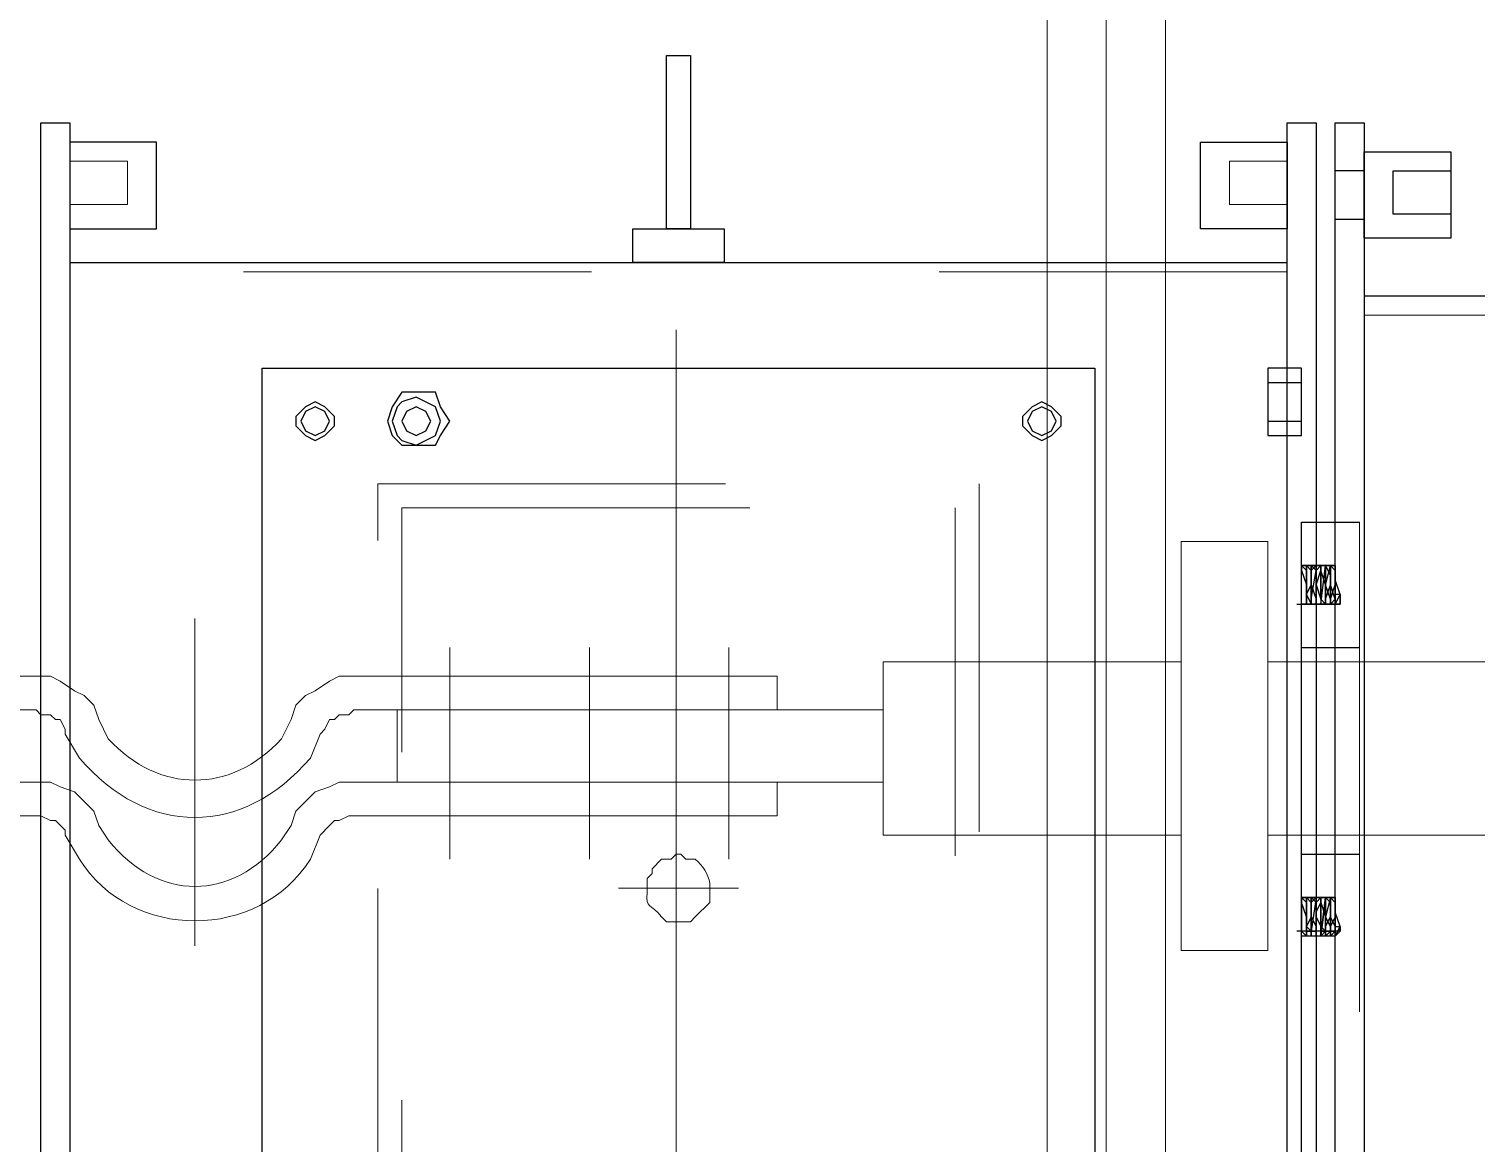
# Model space of a CAD drawing. Header units: metres. Extents: x 531689 to 532245, y 2673919 to 2674172.
# Drawn here: x 532023.9136 to 532024.3295, y 2674037.5349 to 2674037.8551 of the extents above; entities that cross this region are included whole.
import ezdxf

# ---------------------------------------------------------------- set-up
doc = ezdxf.new("R2010")
doc.units = ezdxf.units.M
doc.header["$MEASUREMENT"] = 0
doc.linetypes.add('CENTER2', pattern=[1.125, 0.75, -0.125, 0.125, -0.125])
doc.linetypes.add('PDF_IMPORT', pattern=[1, 0.8, -0.2])
doc.layers.add('IDT', color=7, linetype='Continuous')

# ---------------------------------------------------------------- blocks, each defined once
blk = doc.blocks.new('IDT')
at = {"layer": 'IDT', "color": 0, "linetype": 'CENTER2', "lineweight": 0, "ltscale": 500}
blk.add_line((16.70803, 10.36062), (16.70803, 14.23018), dxfattribs=at)
blk.add_line((16.70803, 10.36062), (16.70803, 14.23018), dxfattribs=at)
at = {"layer": 'IDT', "color": 0, "lineweight": 0}
for p, q in [((16.72503, 10.36062), (16.72503, 14.23018)), ((16.72503, 10.36062), (16.72503, 14.23018)), ((16.69103, 10.36062), (16.69103, 13.10362)), ((16.69103, 10.36062), (16.69103, 13.10362)), ((16.93405, 12.63544), (16.93682, 12.64236)), ((17.00321, 12.64236), (17.00736, 12.63544)), ((16.93129, 12.63268), (16.93405, 12.63544)), ((16.94512, 12.63682), (16.94235, 12.63268)), ((16.99768, 12.63268), (16.99491, 12.63682)), ((17.00736, 12.63544), (17.00736, 12.63406)), ((17.00736, 12.63406), (17.01013, 12.63129)), ((16.80265, 12.62023), (16.80265, 12.62991)), ((16.80265, 12.62991), (16.92437, 12.62991)), ((16.92437, 12.62991), (16.92575, 12.62991)), ((16.92575, 12.62991), (16.92852, 12.63129)), ((16.92852, 12.63129), (16.9299, 12.63129)), ((16.9299, 12.63129), (16.93129, 12.63268)), ((16.94235, 12.63268), (16.94097, 12.62853)), ((16.99906, 12.62853), (16.99768, 12.63268)), ((17.01013, 12.63129), (17.01151, 12.63129)), ((17.01151, 12.63129), (17.01428, 12.62991)), ((17.01428, 12.62991), (17.01566, 12.62991)), ((17.01566, 12.62991), (17.13738, 12.62991)), ((16.94097, 12.62853), (16.93544, 12.62299)), ((17.00459, 12.62299), (16.99906, 12.62853)), ((16.93129, 12.62161), (16.92852, 12.62023)), ((16.93544, 12.62299), (16.93129, 12.62161)), ((17.00874, 12.62161), (17.00459, 12.62299)), ((17.01151, 12.62023), (17.00874, 12.62161)), ((16.92437, 12.62023), (16.80265, 12.62023)), ((16.92852, 12.62023), (16.92437, 12.62023)), ((17.01566, 12.62023), (17.01151, 12.62023)), ((17.13738, 12.62023), (17.01566, 12.62023)), ((16.93405, 12.6064), (16.93682, 12.61331)), ((17.00321, 12.61331), (17.00736, 12.6064)), ((16.93129, 12.60225), (16.93267, 12.60501)), ((16.93267, 12.60501), (16.93405, 12.6064)), ((16.94512, 12.60778), (16.94235, 12.60225)), ((16.99768, 12.60225), (16.99491, 12.60778)), ((17.00736, 12.6064), (17.00736, 12.60501)), ((17.00736, 12.60501), (17.00874, 12.60225)), ((16.92437, 12.59948), (16.92575, 12.60086)), ((16.92575, 12.60086), (16.92852, 12.60086)), ((16.92852, 12.60086), (16.9299, 12.60225)), ((16.9299, 12.60225), (16.93129, 12.60225)), ((16.94235, 12.60225), (16.94097, 12.5981)), ((16.99906, 12.5981), (16.99768, 12.60225)), ((17.00874, 12.60225), (17.01013, 12.60225)), ((17.01013, 12.60225), (17.01151, 12.60086)), ((17.01151, 12.60086), (17.01428, 12.60086)), ((17.01428, 12.60086), (17.01566, 12.59948)), ((16.80265, 12.5898), (16.80265, 12.59948)), ((16.80265, 12.59948), (16.92437, 12.59948)), ((16.94097, 12.5981), (16.9382, 12.59533)), ((17.00183, 12.59533), (16.99906, 12.5981)), ((17.01566, 12.59948), (17.13738, 12.59948)), ((16.93544, 12.59395), (16.93129, 12.59118)), ((16.9382, 12.59533), (16.93544, 12.59395)), ((17.00459, 12.59395), (17.00183, 12.59533)), ((17.00874, 12.59118), (17.00459, 12.59395)), ((16.92437, 12.5898), (16.80265, 12.5898)), ((16.92852, 12.5898), (16.92437, 12.5898)), ((16.93129, 12.59118), (16.92852, 12.5898)), ((17.01151, 12.5898), (17.00874, 12.59118)), ((17.01566, 12.5898), (17.01151, 12.5898)), ((17.13738, 12.5898), (17.01566, 12.5898))]:
    blk.add_line(p, q, dxfattribs=at)
at = {"layer": 'IDT', "color": 0, "lineweight": 25}
for p, q in [((16.63391, 12.43074), (16.63391, 13.75164)), ((16.64221, 13.75164), (16.64221, 12.43074)), ((16.64774, 12.43074), (16.64774, 13.75164)), ((16.65604, 13.75164), (16.65604, 12.43074)), ((16.65604, 13.75164), (16.65604, 12.43074)), ((17.00598, 12.43074), (17.00598, 13.75164)), ((17.01428, 13.75164), (17.01428, 12.43074)), ((16.65189, 13.63684), (16.65189, 12.66172)), ((16.71137, 12.50128), (16.71137, 13.05177)), ((16.95065, 13.05177), (16.95065, 12.50128)), ((16.64221, 12.66449), (16.64083, 12.66172)), ((16.64221, 12.66449), (16.64083, 12.6631)), ((16.64083, 12.66172), (16.64221, 12.66449)), ((16.64083, 12.66172), (16.64083, 12.6631)), ((16.64083, 12.6631), (16.64083, 12.66172)), ((16.64083, 12.6631), (16.64221, 12.6631)), ((16.64359, 12.66449), (16.64221, 12.6631)), ((16.64221, 12.65342), (16.64221, 12.66449)), ((16.64359, 12.66449), (16.64221, 12.6631)), ((16.64221, 12.6631), (16.64221, 12.66449)), ((16.64221, 12.66449), (16.64359, 12.66449)), ((16.64221, 12.66449), (16.64221, 12.65342)), ((16.64221, 12.6631), (16.64221, 12.65342)), ((16.64221, 12.65481), (16.64221, 12.6631)), ((16.64221, 12.6631), (16.64221, 12.66172)), ((16.64221, 12.6631), (16.64359, 12.6631)), ((16.64221, 12.65481), (16.64221, 12.6631)), ((16.64221, 12.6631), (16.64221, 12.65342)), ((16.64636, 12.6631), (16.64221, 12.6631)), ((16.64359, 12.65342), (16.64359, 12.66449)), ((16.64498, 12.66449), (16.64359, 12.6631)), ((16.64359, 12.6631), (16.64359, 12.66449)), ((16.64359, 12.66449), (16.64498, 12.66449)), ((16.64359, 12.66172), (16.64359, 12.66449)), ((16.64359, 12.66449), (16.64359, 12.65342)), ((16.64359, 12.65342), (16.64359, 12.6631)), ((16.64359, 12.6631), (16.64359, 12.66172)), ((16.64359, 12.6631), (16.64498, 12.6631)), ((16.64359, 12.65481), (16.64359, 12.6631)), ((16.64359, 12.6631), (16.64359, 12.65342)), ((16.64636, 12.66449), (16.64498, 12.65342)), ((16.64498, 12.65342), (16.64498, 12.66449)), ((16.64498, 12.66449), (16.64498, 12.66172)), ((16.64636, 12.66449), (16.64498, 12.6631)), ((16.64498, 12.6631), (16.64498, 12.66449)), ((16.64498, 12.66449), (16.64636, 12.66449)), ((16.64498, 12.65895), (16.64498, 12.66449)), ((16.64498, 12.66449), (16.64498, 12.65342)), ((16.64498, 12.65342), (16.64636, 12.66449)), ((16.64498, 12.65342), (16.64498, 12.6631)), ((16.64498, 12.6631), (16.64636, 12.66172)), ((16.64498, 12.6631), (16.64636, 12.6631)), ((16.64498, 12.65895), (16.64498, 12.6631)), ((16.64498, 12.6631), (16.64498, 12.65342)), ((16.64636, 12.65342), (16.64636, 12.66449)), ((16.64636, 12.6631), (16.64636, 12.66449)), ((16.64636, 12.66449), (16.64774, 12.66449)), ((16.64636, 12.66449), (16.64636, 12.65342)), ((16.64636, 12.65342), (16.64636, 12.6631)), ((16.64636, 12.6631), (16.65051, 12.6631)), ((16.64636, 12.66172), (16.64636, 12.6631)), ((16.64636, 12.6631), (16.64636, 12.65342)), ((16.64774, 12.66449), (16.64774, 12.6631)), ((16.64774, 12.6631), (16.64774, 12.66449)), ((16.64774, 12.65342), (16.64774, 12.66449)), ((16.64774, 12.66449), (16.64774, 12.65757)), ((16.64774, 12.66449), (16.64912, 12.66449)), ((16.64774, 12.65481), (16.64774, 12.66449)), ((16.64774, 12.66449), (16.64774, 12.65481)), ((16.64912, 12.6631), (16.64774, 12.6631)), ((16.64774, 12.6631), (16.64774, 12.65342)), ((16.64774, 12.65342), (16.64912, 12.6631)), ((16.64774, 12.66172), (16.64774, 12.6631)), ((16.64774, 12.6631), (16.64774, 12.65342)), ((16.64912, 12.66449), (16.64912, 12.6631)), ((16.64912, 12.6631), (16.64912, 12.66449)), ((16.64912, 12.65342), (16.64912, 12.66449)), ((16.64912, 12.66449), (16.64912, 12.65481)), ((16.64912, 12.66449), (16.65051, 12.66449)), ((16.64912, 12.65342), (16.64912, 12.66449)), ((16.64912, 12.66449), (16.64912, 12.65481)), ((16.65051, 12.6631), (16.64912, 12.6631)), ((16.64912, 12.6631), (16.64912, 12.65342)), ((16.65051, 12.66172), (16.64912, 12.6631)), ((16.64912, 12.6631), (16.64912, 12.65342)), ((16.65051, 12.65481), (16.65051, 12.66449)), ((16.65051, 12.66449), (16.65051, 12.65342)), ((16.65051, 12.66449), (16.65189, 12.66449)), ((16.65051, 12.65342), (16.65051, 12.66449)), ((16.65051, 12.66449), (16.65051, 12.65895)), ((16.65189, 12.6631), (16.65051, 12.66449)), ((16.65051, 12.66449), (16.65051, 12.6631)), ((16.65051, 12.66172), (16.65051, 12.6631)), ((16.65051, 12.6631), (16.65051, 12.65342)), ((16.65051, 12.6631), (16.65051, 12.65342)), ((16.65051, 12.6631), (16.65189, 12.6631)), ((16.65189, 12.65342), (16.65189, 12.6631)), ((16.65189, 12.6631), (16.65327, 12.6631)), ((16.64083, 12.66172), (16.64221, 12.65757)), ((16.64221, 12.66172), (16.64083, 12.66172)), ((16.64221, 12.66172), (16.64359, 12.65895)), ((16.64221, 12.65895), (16.64359, 12.66172)), ((16.64221, 12.65342), (16.64221, 12.65895)), ((16.64498, 12.66172), (16.64359, 12.65895)), ((16.64359, 12.66172), (16.64498, 12.65895)), ((16.64359, 12.65895), (16.64359, 12.65342)), ((16.64359, 12.65895), (16.64359, 12.65342)), ((16.64359, 12.65342), (16.64498, 12.65895)), ((16.64498, 12.65895), (16.64498, 12.65342)), ((16.64636, 12.65481), (16.64498, 12.65895)), ((16.64636, 12.66172), (16.64636, 12.65342)), ((16.64774, 12.65895), (16.64636, 12.66172)), ((16.64912, 12.65895), (16.64774, 12.66172)), ((16.64774, 12.65342), (16.64774, 12.65895)), ((16.64912, 12.65895), (16.65051, 12.66172)), ((16.64912, 12.65342), (16.64912, 12.65895)), ((16.64912, 12.65342), (16.64912, 12.65895)), ((16.65051, 12.65342), (16.65051, 12.66172)), ((16.65051, 12.65895), (16.65189, 12.65481)), ((16.65189, 12.66172), (16.65189, 12.54554)), ((16.64221, 12.65757), (16.64221, 12.65342)), ((16.64221, 12.65342), (16.64221, 12.65481)), ((16.64359, 12.65342), (16.64221, 12.65481)), ((16.64498, 12.65342), (16.64359, 12.65481)), ((16.64774, 12.65757), (16.64636, 12.65481)), ((16.64636, 12.65481), (16.64636, 12.65342)), ((16.64636, 12.65342), (16.64774, 12.65481)), ((16.64636, 12.65342), (16.64636, 12.65481)), ((16.64912, 12.65481), (16.64774, 12.65342)), ((16.64774, 12.65481), (16.64912, 12.65342)), ((16.64912, 12.65481), (16.65051, 12.65342)), ((16.65189, 12.65342), (16.65051, 12.65481)), ((16.65189, 12.65481), (16.65189, 12.65342)), ((16.64221, 12.65342), (16.65051, 12.65342)), ((16.64774, 12.65342), (16.64221, 12.65342)), ((16.64221, 12.65342), (16.64359, 12.65342)), ((16.64221, 12.65342), (16.64359, 12.65342)), ((16.64359, 12.65342), (16.64498, 12.65342)), ((16.64498, 12.65342), (16.64359, 12.65342)), ((16.64359, 12.65342), (16.64498, 12.65342)), ((16.64498, 12.65342), (16.64636, 12.65342)), ((16.64636, 12.65342), (16.64498, 12.65342)), ((16.64498, 12.65342), (16.64636, 12.65342)), ((16.64636, 12.65342), (16.64774, 12.65342)), ((16.64774, 12.65342), (16.64636, 12.65342)), ((16.64636, 12.65342), (16.64774, 12.65342)), ((16.65051, 12.65342), (16.64774, 12.65342)), ((16.64774, 12.65342), (16.64912, 12.65342)), ((16.64912, 12.65342), (16.64774, 12.65342)), ((16.65051, 12.65342), (16.64912, 12.65342)), ((16.64912, 12.65342), (16.65051, 12.65342)), ((16.65051, 12.65342), (16.64912, 12.65342)), ((16.65051, 12.65342), (16.65189, 12.65342)), ((16.65189, 12.65342), (16.65051, 12.65342)), ((16.65051, 12.65342), (16.65189, 12.65342)), ((16.65189, 12.65342), (16.65051, 12.65342)), ((16.65051, 12.65342), (16.65189, 12.65342)), ((16.65189, 12.64097), (16.63529, 12.64097)), ((16.65189, 12.5815), (16.63529, 12.5815)), ((16.64221, 12.56905), (16.64083, 12.56628)), ((16.64221, 12.56905), (16.64083, 12.56628)), ((16.64083, 12.56628), (16.64083, 12.56905)), ((16.64083, 12.56905), (16.64083, 12.56628)), ((16.64636, 12.56905), (16.64083, 12.56905)), ((16.64083, 12.56905), (16.64221, 12.56905)), ((16.64221, 12.55798), (16.64221, 12.56905)), ((16.64359, 12.56905), (16.64221, 12.56767)), ((16.64221, 12.55798), (16.64221, 12.56905)), ((16.64221, 12.55937), (16.64221, 12.56905)), ((16.64221, 12.56905), (16.64221, 12.56767)), ((16.64221, 12.55798), (16.64221, 12.56905)), ((16.64221, 12.56905), (16.64221, 12.55937)), ((16.64221, 12.56905), (16.64636, 12.56905)), ((16.64359, 12.56905), (16.64221, 12.56905)), ((16.64221, 12.56905), (16.64359, 12.56905)), ((16.64359, 12.56905), (16.64221, 12.56905)), ((16.64359, 12.56767), (16.64221, 12.56352)), ((16.64221, 12.56767), (16.64221, 12.55798)), ((16.64221, 12.56767), (16.64359, 12.56352)), ((16.64359, 12.55798), (16.64359, 12.56905)), ((16.64359, 12.56905), (16.64359, 12.56767)), ((16.64359, 12.55798), (16.64359, 12.56905)), ((16.64359, 12.55798), (16.64359, 12.56905)), ((16.64359, 12.56905), (16.64359, 12.56767)), ((16.64359, 12.55798), (16.64359, 12.56905)), ((16.64359, 12.56905), (16.64359, 12.56075)), ((16.64498, 12.56905), (16.64359, 12.56905)), ((16.64359, 12.56905), (16.64498, 12.56905)), ((16.64498, 12.56905), (16.64359, 12.56905)), ((16.64498, 12.56767), (16.64359, 12.56352)), ((16.64359, 12.56767), (16.64498, 12.56352)), ((16.64636, 12.56905), (16.64498, 12.55798)), ((16.64498, 12.55798), (16.64498, 12.56905)), ((16.64498, 12.56905), (16.64498, 12.56352)), ((16.64636, 12.56905), (16.64498, 12.55798)), ((16.64498, 12.55798), (16.64498, 12.56905)), ((16.64498, 12.56905), (16.64498, 12.56767)), ((16.64498, 12.55798), (16.64498, 12.56905)), ((16.64498, 12.56905), (16.64498, 12.56352)), ((16.64636, 12.56767), (16.64498, 12.56905)), ((16.64498, 12.56905), (16.64498, 12.55798)), ((16.64636, 12.56905), (16.64498, 12.56905)), ((16.64498, 12.56905), (16.64636, 12.56905)), ((16.64636, 12.56905), (16.64498, 12.56905)), ((16.64636, 12.55798), (16.64636, 12.56905)), ((16.64636, 12.55798), (16.64636, 12.56905)), ((16.64636, 12.56767), (16.64636, 12.56905)), ((16.64774, 12.56905), (16.64636, 12.56905)), ((16.64636, 12.56905), (16.64774, 12.56905)), ((16.65051, 12.56905), (16.64636, 12.56905)), ((16.64636, 12.55798), (16.64636, 12.56767)), ((16.64636, 12.56767), (16.64636, 12.55798)), ((16.64636, 12.55798), (16.64636, 12.56767)), ((16.64774, 12.56352), (16.64636, 12.56767)), ((16.64912, 12.56905), (16.64774, 12.56905)), ((16.64774, 12.56905), (16.64912, 12.56905)), ((16.64774, 12.55937), (16.64774, 12.56905)), ((16.64774, 12.56905), (16.64774, 12.55937)), ((16.64774, 12.55798), (16.64774, 12.56905)), ((16.64774, 12.56905), (16.64774, 12.56352)), ((16.64774, 12.55937), (16.64774, 12.56905)), ((16.64774, 12.56767), (16.64774, 12.56905)), ((16.64774, 12.56905), (16.64774, 12.55798)), ((16.64912, 12.56905), (16.64774, 12.56905)), ((16.64774, 12.56905), (16.64912, 12.56905)), ((16.64912, 12.56767), (16.64774, 12.55937)), ((16.64912, 12.56352), (16.64774, 12.56767)), ((16.64912, 12.55798), (16.64912, 12.56905)), ((16.64912, 12.56905), (16.65051, 12.56905)), ((16.64912, 12.55937), (16.64912, 12.56905)), ((16.64912, 12.56905), (16.64912, 12.55798)), ((16.64912, 12.55798), (16.64912, 12.56905)), ((16.64912, 12.56905), (16.64912, 12.55937)), ((16.64912, 12.56905), (16.65051, 12.56905)), ((16.65051, 12.56628), (16.64912, 12.56905)), ((16.64912, 12.56905), (16.64912, 12.55798)), ((16.65051, 12.56905), (16.64912, 12.56905)), ((16.64912, 12.56905), (16.65051, 12.56905)), ((16.65051, 12.55937), (16.65051, 12.56905)), ((16.65051, 12.56905), (16.65051, 12.55798)), ((16.65051, 12.55798), (16.65051, 12.56905)), ((16.65051, 12.56905), (16.65051, 12.56628)), ((16.65051, 12.56905), (16.65189, 12.56905)), ((16.65051, 12.56352), (16.65051, 12.56905)), ((16.65051, 12.56905), (16.65051, 12.55798)), ((16.65051, 12.56905), (16.65051, 12.55798)), ((16.65189, 12.56905), (16.65051, 12.56905)), ((16.65051, 12.56905), (16.65189, 12.56905)), ((16.65189, 12.56905), (16.65051, 12.56905)), ((16.65189, 12.56905), (16.65189, 12.55798)), ((16.65327, 12.56905), (16.65189, 12.56905)), ((16.64083, 12.56628), (16.64221, 12.56628)), ((16.64083, 12.56628), (16.64221, 12.56213)), ((16.64221, 12.56352), (16.64221, 12.55798)), ((16.64498, 12.56352), (16.64359, 12.55798)), ((16.64359, 12.56352), (16.64359, 12.55798)), ((16.64359, 12.56352), (16.64359, 12.55798)), ((16.64498, 12.56352), (16.64498, 12.55937)), ((16.64498, 12.56352), (16.64636, 12.55937)), ((16.64774, 12.56352), (16.64636, 12.55937)), ((16.64774, 12.55798), (16.64774, 12.56352)), ((16.65051, 12.56628), (16.64912, 12.56352)), ((16.64912, 12.56352), (16.64912, 12.55798)), ((16.64912, 12.55798), (16.64912, 12.56352)), ((16.65051, 12.55798), (16.65051, 12.56628)), ((16.65189, 12.55937), (16.65051, 12.56352)), ((16.64221, 12.56213), (16.64221, 12.55937)), ((16.64221, 12.55937), (16.64221, 12.55798)), ((16.64221, 12.55937), (16.64359, 12.55798)), ((16.64359, 12.56075), (16.64498, 12.55798)), ((16.64359, 12.55798), (16.64359, 12.55937)), ((16.64498, 12.55937), (16.64498, 12.55798)), ((16.64774, 12.55937), (16.64636, 12.55798)), ((16.64636, 12.55937), (16.64636, 12.55798)), ((16.64636, 12.55937), (16.64636, 12.55798)), ((16.64636, 12.55937), (16.64636, 12.55798)), ((16.64912, 12.55798), (16.64774, 12.55937)), ((16.64912, 12.55937), (16.64774, 12.55798)), ((16.64774, 12.55937), (16.64774, 12.55798)), ((16.64774, 12.55798), (16.64774, 12.55937)), ((16.65051, 12.55798), (16.64912, 12.55937)), ((16.64912, 12.55937), (16.64912, 12.55798)), ((16.65051, 12.55937), (16.65189, 12.55798)), ((16.65189, 12.55798), (16.65051, 12.55937)), ((16.65189, 12.55798), (16.65189, 12.55937)), ((16.64774, 12.55798), (16.64221, 12.55798)), ((16.64221, 12.55798), (16.64359, 12.55798)), ((16.64221, 12.55798), (16.65051, 12.55798)), ((16.64359, 12.55798), (16.64498, 12.55798)), ((16.64498, 12.55798), (16.64359, 12.55798)), ((16.64498, 12.55798), (16.64636, 12.55798)), ((16.64498, 12.55798), (16.64636, 12.55798)), ((16.64636, 12.55798), (16.64774, 12.55798)), ((16.64636, 12.55798), (16.64774, 12.55798)), ((16.65051, 12.55798), (16.64774, 12.55798)), ((16.64774, 12.55798), (16.64912, 12.55798)), ((16.65051, 12.55798), (16.64912, 12.55798)), ((16.64912, 12.55798), (16.65051, 12.55798)), ((16.65189, 12.55798), (16.65051, 12.55798)), ((16.65051, 12.55798), (16.65189, 12.55798)), ((16.65051, 12.55798), (16.65189, 12.55798)), ((16.65189, 12.55798), (16.65051, 12.55798)), ((16.65189, 12.54554), (16.63529, 12.54554)), ((16.72658, 12.52202), (16.72381, 12.52064)), ((16.72935, 12.52064), (16.72658, 12.52202)), ((16.90086, 12.52341), (16.89947, 12.52064)), ((16.90639, 12.52341), (16.90086, 12.52064)), ((16.90639, 12.52341), (16.90086, 12.52341)), ((16.91054, 12.52202), (16.90639, 12.52341)), ((16.91054, 12.52341), (16.90639, 12.52341)), ((16.91331, 12.52064), (16.91054, 12.52341)), ((16.91192, 12.52064), (16.91054, 12.52202)), ((16.93544, 12.52202), (16.93267, 12.52064)), ((16.9382, 12.52064), (16.93544, 12.52202)), ((16.66157, 12.52064), (16.65189, 12.52064)), ((16.65189, 12.52064), (16.65189, 12.50128)), ((16.66157, 12.50128), (16.66157, 12.52064)), ((16.72381, 12.52064), (16.72105, 12.51787)), ((16.72105, 12.51787), (16.72105, 12.51511)), ((16.72381, 12.51926), (16.72243, 12.51649)), ((16.72658, 12.52064), (16.72381, 12.51926)), ((16.72935, 12.51926), (16.72658, 12.52064)), ((16.73211, 12.51787), (16.72935, 12.52064)), ((16.73073, 12.51649), (16.72935, 12.51926)), ((16.73211, 12.51511), (16.73211, 12.51787)), ((16.89947, 12.52064), (16.89671, 12.51649)), ((16.90086, 12.52064), (16.89947, 12.51649)), ((16.90362, 12.51926), (16.90224, 12.51649)), ((16.90362, 12.51926), (16.90224, 12.51649)), ((16.90639, 12.52064), (16.90362, 12.51926)), ((16.90639, 12.52064), (16.90362, 12.51926)), ((16.90916, 12.51926), (16.90639, 12.52064)), ((16.90916, 12.51926), (16.90639, 12.52064)), ((16.91054, 12.51649), (16.90916, 12.51926)), ((16.91054, 12.51649), (16.90916, 12.51926)), ((16.91331, 12.51649), (16.91192, 12.52064)), ((16.91469, 12.51649), (16.91331, 12.52064)), ((16.93267, 12.52064), (16.9299, 12.51787)), ((16.9299, 12.51787), (16.9299, 12.51511)), ((16.93267, 12.51926), (16.93129, 12.51649)), ((16.93544, 12.52064), (16.93267, 12.51926)), ((16.9382, 12.51926), (16.93544, 12.52064)), ((16.94097, 12.51787), (16.9382, 12.52064)), ((16.93959, 12.51649), (16.9382, 12.51926)), ((16.94097, 12.51511), (16.94097, 12.51787)), ((16.66157, 12.51649), (16.65189, 12.51649)), ((16.65189, 12.51649), (16.65189, 12.50543)), ((16.66157, 12.50543), (16.66157, 12.51649)), ((16.72105, 12.51511), (16.72381, 12.51234)), ((16.72243, 12.51649), (16.72381, 12.51372)), ((16.72381, 12.51372), (16.72658, 12.51234)), ((16.72658, 12.51234), (16.72935, 12.51372)), ((16.72935, 12.51372), (16.73073, 12.51649)), ((16.72935, 12.51234), (16.73211, 12.51511)), ((16.89671, 12.51649), (16.89947, 12.51234)), ((16.89947, 12.51649), (16.90086, 12.51234)), ((16.90224, 12.51649), (16.90362, 12.51372)), ((16.90224, 12.51649), (16.90362, 12.51372)), ((16.90362, 12.51372), (16.90639, 12.51234)), ((16.90362, 12.51372), (16.90639, 12.51234)), ((16.90639, 12.51234), (16.90916, 12.51372)), ((16.90639, 12.51234), (16.90916, 12.51372)), ((16.90916, 12.51372), (16.91054, 12.51649)), ((16.90916, 12.51372), (16.91054, 12.51649)), ((16.91192, 12.51234), (16.91331, 12.51649)), ((16.91331, 12.51234), (16.91469, 12.51649)), ((16.9299, 12.51511), (16.93267, 12.51234)), ((16.93129, 12.51649), (16.93267, 12.51372)), ((16.93267, 12.51372), (16.93544, 12.51234)), ((16.93544, 12.51234), (16.9382, 12.51372)), ((16.9382, 12.51372), (16.93959, 12.51649)), ((16.9382, 12.51234), (16.94097, 12.51511)), ((16.72381, 12.51234), (16.72658, 12.51096)), ((16.72658, 12.51096), (16.72935, 12.51234)), ((16.89947, 12.51234), (16.90086, 12.50819)), ((16.90086, 12.51234), (16.90639, 12.50957)), ((16.90639, 12.50957), (16.91054, 12.51096)), ((16.91054, 12.51096), (16.91192, 12.51234)), ((16.91054, 12.50819), (16.91331, 12.51234)), ((16.93267, 12.51234), (16.93544, 12.51096)), ((16.93544, 12.51096), (16.9382, 12.51234)), ((16.65189, 12.50543), (16.66157, 12.50543)), ((16.90086, 12.50819), (16.90639, 12.50819)), ((16.90639, 12.50819), (16.91054, 12.50819)), ((16.65189, 12.50128), (16.66157, 12.50128)), ((16.95065, 12.50128), (16.71137, 12.50128)), ((16.29227, 12.48053), (16.63391, 12.48053)), ((17.00598, 12.47085), (16.65604, 12.47085)), ((16.81787, 12.47085), (16.84415, 12.47085)), ((16.81787, 12.46116), (16.81787, 12.47085)), ((16.84415, 12.47085), (16.84415, 12.46116)), ((16.60901, 12.43903), (16.60901, 12.46393)), ((16.60901, 12.46393), (16.63391, 12.46393)), ((16.63391, 12.46393), (16.63391, 12.43903)), ((16.65604, 12.43627), (16.65604, 12.46116)), ((16.65604, 12.46116), (16.68094, 12.46116)), ((16.68094, 12.46116), (16.68094, 12.43627)), ((16.84415, 12.46116), (16.81787, 12.46116)), ((16.82755, 12.41137), (16.82755, 12.46116)), ((16.82755, 12.46116), (16.83447, 12.46116)), ((16.83447, 12.46116), (16.83447, 12.41137)), ((17.00598, 12.46116), (16.98108, 12.46116)), ((16.98108, 12.46116), (16.98108, 12.43627)), ((17.00598, 12.43627), (17.00598, 12.46116)), ((16.60901, 12.44457), (16.60901, 12.45702)), ((16.60901, 12.45702), (16.62561, 12.45702)), ((16.62561, 12.45702), (16.62561, 12.44457)), ((16.64221, 12.4584), (16.63391, 12.4584)), ((16.62561, 12.44457), (16.60901, 12.44457)), ((16.63391, 12.44457), (16.64221, 12.44457)), ((16.63391, 12.43903), (16.60901, 12.43903)), ((16.68094, 12.43627), (16.65604, 12.43627)), ((16.98108, 12.43627), (17.00598, 12.43627)), ((16.64221, 12.43074), (16.63391, 12.43074)), ((16.65604, 12.43074), (16.64774, 12.43074)), ((17.01428, 12.43074), (17.00598, 12.43074)), ((16.83447, 12.41137), (16.82755, 12.41137))]:
    blk.add_line(p, q, dxfattribs=at)
at = {"layer": 'IDT', "color": 0, "linetype": 'PDF_IMPORT', "lineweight": 13, "ltscale": 0.175833}
blk.add_line((16.63529, 12.54554), (16.63529, 13.63684), dxfattribs=at)
at = {"layer": 'IDT', "color": 0, "lineweight": 13}
for p, q in [((16.8317, 12.49021), (16.8317, 13.06145)), ((16.8317, 12.63544), (16.8317, 12.6963)), ((16.97002, 12.66725), (16.97002, 12.60363)), ((16.8483, 12.65066), (16.81372, 12.65066)), ((16.81649, 12.64236), (16.81649, 12.61054)), ((16.8566, 12.64236), (16.8566, 12.61054)), ((16.89671, 12.64236), (16.89671, 12.61054)), ((16.97002, 12.63682), (16.97002, 12.5732)), ((16.81649, 12.61331), (16.81649, 12.5815)), ((16.8566, 12.61331), (16.8566, 12.5815)), ((16.89671, 12.61331), (16.89671, 12.5815)), ((16.5938, 12.48606), (16.63391, 12.48606)), ((16.65604, 12.4418), (16.65604, 12.45425)), ((16.65604, 12.45425), (16.67264, 12.45425)), ((16.67264, 12.45425), (16.67264, 12.4418)), ((17.00598, 12.45425), (16.98938, 12.45425)), ((16.98938, 12.45425), (16.98938, 12.4418)), ((17.00598, 12.4418), (17.00598, 12.45425)), ((16.67264, 12.4418), (16.65604, 12.4418)), ((16.98938, 12.4418), (17.00598, 12.4418))]:
    blk.add_line(p, q, dxfattribs=at)
at = {"layer": 'IDT', "color": 0, "linetype": 'PDF_IMPORT', "lineweight": 13, "ltscale": 0.046667}
for p, q in [((16.75148, 12.54139), (16.75148, 13.01166)), ((16.91054, 13.01166), (16.91054, 12.54139)), ((16.91054, 12.54139), (16.75148, 12.54139))]:
    blk.add_line(p, q, dxfattribs=at)
at = {"layer": 'IDT', "color": 0, "linetype": 'PDF_IMPORT', "lineweight": 13, "ltscale": 0.038333}
for p, q in [((16.74456, 12.53447), (16.74456, 12.9508)), ((16.91746, 12.9508), (16.91746, 12.53447)), ((16.91746, 12.53447), (16.74456, 12.53447)), ((16.65604, 12.47361), (17.00598, 12.47361))]:
    blk.add_line(p, q, dxfattribs=at)
at = {"layer": 'IDT', "color": 0, "lineweight": 9}
for p, q in [((16.68647, 12.66864), (16.66157, 12.66864)), ((16.66157, 12.66864), (16.66157, 12.55107)), ((16.68647, 12.55107), (16.68647, 12.66864)), ((16.66157, 12.63544), (16.5772, 12.63544)), ((16.77222, 12.63544), (16.68647, 12.63544)), ((16.77222, 12.58565), (16.77222, 12.63544)), ((16.91192, 12.62023), (16.77222, 12.62023)), ((16.91192, 12.59948), (16.91192, 12.62023)), ((16.77222, 12.59948), (16.91192, 12.59948)), ((16.5772, 12.58565), (16.66157, 12.58565)), ((16.68647, 12.58565), (16.77222, 12.58565)), ((16.66157, 12.55107), (16.68647, 12.55107))]:
    blk.add_line(p, q, dxfattribs=at)
at = {"layer": 'IDT', "color": 0, "lineweight": 20}
for p, q in [((16.82617, 12.65895), (16.82202, 12.65481)), ((16.82755, 12.66034), (16.82617, 12.65895)), ((16.8317, 12.66034), (16.82755, 12.66034)), ((16.83447, 12.66034), (16.8317, 12.66034)), ((16.83585, 12.65895), (16.83447, 12.66034)), ((16.82202, 12.65481), (16.82202, 12.64927)), ((16.84, 12.64789), (16.84, 12.65204)), ((16.83862, 12.64651), (16.84, 12.64789)), ((16.83862, 12.64512), (16.83862, 12.64651)), ((16.82617, 12.64236), (16.82893, 12.64236)), ((16.82893, 12.64236), (16.83032, 12.64097)), ((16.8317, 12.64097), (16.83308, 12.64236)), ((16.83308, 12.64236), (16.83585, 12.64236)), ((16.83585, 12.64236), (16.83862, 12.64512)), ((16.83032, 12.64097), (16.8317, 12.64097))]:
    blk.add_line(p, q, dxfattribs=at)
at = {"layer": 'IDT', "color": 0, "lineweight": 0}
for points in [[(17.00321, 12.64236), (16.98837, 12.66601), (16.95167, 12.66601), (16.93682, 12.64236)], [(16.99491, 12.63682), (16.98083, 12.65467), (16.9592, 12.65467), (16.94512, 12.63682)], [(17.00321, 12.61331), (16.98373, 12.63609), (16.9563, 12.63609), (16.93682, 12.61331)], [(16.99491, 12.60778), (16.98037, 12.62362), (16.95966, 12.62362), (16.94512, 12.60778)]]:
    blk.add_open_spline(points, degree=3, dxfattribs=at)
at = {"layer": 'IDT', "color": 0, "lineweight": 20}
for points in [[(16.84, 12.65204), (16.84044, 12.65663), (16.83908, 12.65499), (16.83585, 12.65895)], [(16.82202, 12.64927), (16.82241, 12.64664), (16.82402, 12.64425), (16.82617, 12.64236)]]:
    blk.add_open_spline(points, degree=3, dxfattribs=at)

msp = doc.modelspace()

# ---------------------------------------------------------------- block references
at = {"layer": 'IDT', "color": 8, "rotation": 180}
msp.add_blockref('IDT', (532040.93128, 2674050.25885), dxfattribs=at)

doc.saveas('drawing.dxf')
